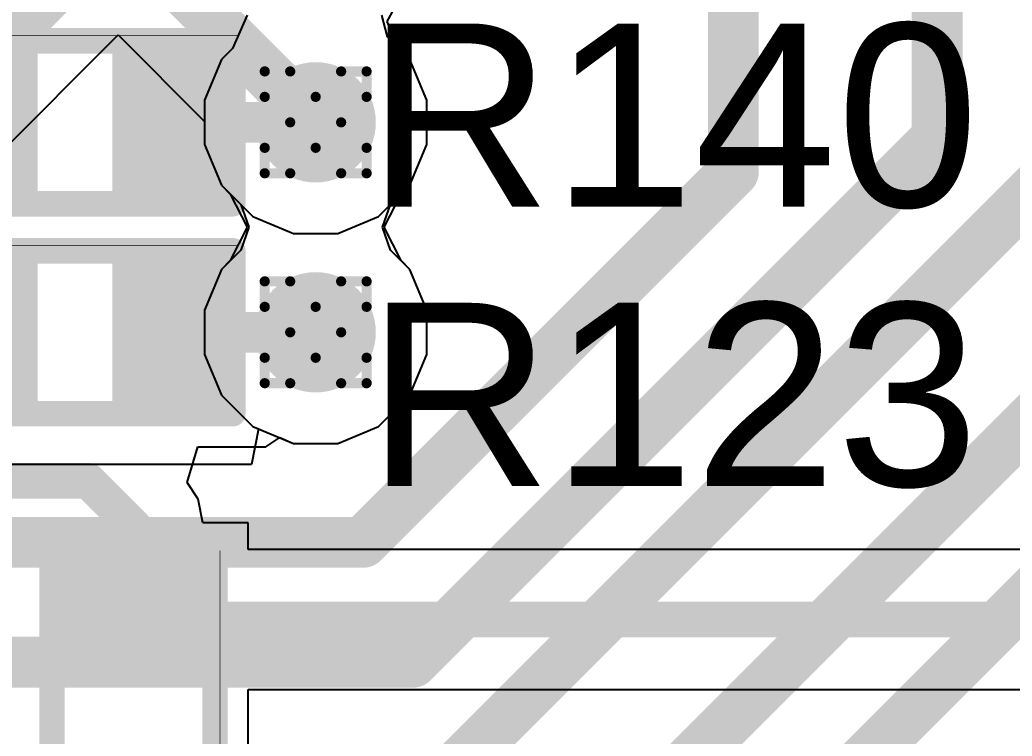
# Model space of a CAD drawing. Header units: inches. Extents: x -11 to 5379, y 0 to 5429.
# Drawn here: x 201.776 to 206.724, y 64.598 to 68.17 of the extents above; entities that cross this region are included whole.
import ezdxf

# ---------------------------------------------------------------- set-up
doc = ezdxf.new("R2010")
doc.units = ezdxf.units.IN
for name, color, linetype in [('Bottom Layer', 5, 'Continuous'), ('Drill Drawing', 1, 'Continuous'), ('GND', 16, 'Continuous'), ('PWR', 76, 'Continuous'), ('Top Layer', 1, 'Continuous'), ('Top Overlay', 2, 'Continuous'), ('Top Paste', 8, 'Continuous'), ('Top Solder', 216, 'Continuous'), ('Via Holes', 16, 'Continuous')]:
    doc.layers.add(name, color=color, linetype=linetype)
doc.styles.add('Arial', font='', dxfattribs={"height": 0.2})
doc.styles.get('Arial').set_extended_font_data('Arial')

# ---------------------------------------------------------------- blocks, each defined once
blk = doc.blocks.new('R___0402_335')
at = {"layer": 'Top Layer'}
for points in [[(-0.6985, -0.3175), (-0.6985, 0.3175), (-0.2413, 0.3175), (-0.2413, -0.3175)], [(0.2413, -0.3175), (0.2413, 0.3175), (0.6985, 0.3175), (0.6985, -0.3175)]]:
    blk.add_hatch(color=1, dxfattribs=at).paths.add_polyline_path(points)
at = {"layer": 'Top Paste'}
for points in [[(-0.6985, -0.3175), (-0.6985, 0.3175), (-0.2413, 0.3175), (-0.2413, -0.3175)], [(0.2413, -0.3175), (0.2413, 0.3175), (0.6985, 0.3175), (0.6985, -0.3175)]]:
    blk.add_hatch(color=8, dxfattribs=at).paths.add_polyline_path(points)
at = {"layer": 'Top Solder'}
for points in [[(-0.7535, -0.3725), (-0.7535, 0.3725), (-0.1863, 0.3725), (-0.1863, -0.3725)], [(0.1863, -0.3725), (0.1863, 0.3725), (0.7535, 0.3725), (0.7535, -0.3725)]]:
    blk.add_hatch(color=216, dxfattribs=at).paths.add_polyline_path(points)
at = {"layer": 'Top Overlay'}
for points in [[(-0.7874, 0.4064, 0.127, 0.127, 0), (-0.7874, -0.4064, 0.127, 0.127, 0)], [(0.7874, 0.4064, 0.127, 0.127, 0), (-0.7874, 0.4064, 0.127, 0.127, 0)], [(0.7874, 0.4064, 0.127, 0.127, 0), (0.7874, -0.4064, 0.127, 0.127, 0)], [(0.7874, -0.4064, 0.127, 0.127, 0), (-0.7874, -0.4064, 0.127, 0.127, 0)], [(0.8128, -0.4318, 0.00323, 0.00323, 0), (-0.8128, -0.4318, 0.00323, 0.00323, 0)]]:
    blk.add_lwpolyline(points, format="xyseb", dxfattribs=at)
for points in [[(-0.8191, 0.4064, 0.0635, 0.0635, 1), (-0.7556, 0.4064, 0.0635, 0.0635, 1)], [(-0.8191, 0.4064, 0.0635, 0.0635, 1), (-0.7556, 0.4064, 0.0635, 0.0635, 1)], [(0.7556, 0.4064, 0.0635, 0.0635, 1), (0.8191, 0.4064, 0.0635, 0.0635, 1)], [(0.7556, 0.4064, 0.0635, 0.0635, 1), (0.8191, 0.4064, 0.0635, 0.0635, 1)], [(-0.8191, -0.4064, 0.0635, 0.0635, 1), (-0.7556, -0.4064, 0.0635, 0.0635, 1)], [(-0.8191, -0.4064, 0.0635, 0.0635, 1), (-0.7556, -0.4064, 0.0635, 0.0635, 1)], [(0.7556, -0.4064, 0.0635, 0.0635, 1), (0.8191, -0.4064, 0.0635, 0.0635, 1)], [(0.7556, -0.4064, 0.0635, 0.0635, 1), (0.8191, -0.4064, 0.0635, 0.0635, 1)], [(-0.8136, -0.4318, 0.00161, 0.00161, 1), (-0.812, -0.4318, 0.00161, 0.00161, 1)], [(0.812, -0.4318, 0.00161, 0.00161, 1), (0.8136, -0.4318, 0.00161, 0.00161, 1)]]:
    blk.add_lwpolyline(points, format="xyseb", close=True, dxfattribs=at)
blk = doc.blocks.new('R___0402_352')
at = {"layer": 'Top Layer'}
for points in [[(-0.6985, -0.3175), (-0.6985, 0.3175), (-0.2413, 0.3175), (-0.2413, -0.3175)], [(0.2413, -0.3175), (0.2413, 0.3175), (0.6985, 0.3175), (0.6985, -0.3175)]]:
    blk.add_hatch(color=1, dxfattribs=at).paths.add_polyline_path(points)
at = {"layer": 'Top Paste'}
for points in [[(-0.6985, -0.3175), (-0.6985, 0.3175), (-0.2413, 0.3175), (-0.2413, -0.3175)], [(0.2413, -0.3175), (0.2413, 0.3175), (0.6985, 0.3175), (0.6985, -0.3175)]]:
    blk.add_hatch(color=8, dxfattribs=at).paths.add_polyline_path(points)
at = {"layer": 'Top Solder'}
for points in [[(-0.7535, -0.3725), (-0.7535, 0.3725), (-0.1863, 0.3725), (-0.1863, -0.3725)], [(0.1863, -0.3725), (0.1863, 0.3725), (0.7535, 0.3725), (0.7535, -0.3725)]]:
    blk.add_hatch(color=216, dxfattribs=at).paths.add_polyline_path(points)
at = {"layer": 'Top Overlay'}
for points in [[(-0.7874, 0.4064, 0.127, 0.127, 0), (-0.7874, -0.4064, 0.127, 0.127, 0)], [(0.7874, 0.4064, 0.127, 0.127, 0), (-0.7874, 0.4064, 0.127, 0.127, 0)], [(0.7874, 0.4064, 0.127, 0.127, 0), (0.7874, -0.4064, 0.127, 0.127, 0)], [(0.7874, -0.4064, 0.127, 0.127, 0), (-0.7874, -0.4064, 0.127, 0.127, 0)], [(0.8128, -0.4318, 0.00323, 0.00323, 0), (-0.8128, -0.4318, 0.00323, 0.00323, 0)]]:
    blk.add_lwpolyline(points, format="xyseb", dxfattribs=at)
for points in [[(-0.8191, 0.4064, 0.0635, 0.0635, 1), (-0.7556, 0.4064, 0.0635, 0.0635, 1)], [(-0.8191, 0.4064, 0.0635, 0.0635, 1), (-0.7556, 0.4064, 0.0635, 0.0635, 1)], [(0.7556, 0.4064, 0.0635, 0.0635, 1), (0.8191, 0.4064, 0.0635, 0.0635, 1)], [(0.7556, 0.4064, 0.0635, 0.0635, 1), (0.8191, 0.4064, 0.0635, 0.0635, 1)], [(-0.8191, -0.4064, 0.0635, 0.0635, 1), (-0.7556, -0.4064, 0.0635, 0.0635, 1)], [(-0.8191, -0.4064, 0.0635, 0.0635, 1), (-0.7556, -0.4064, 0.0635, 0.0635, 1)], [(0.7556, -0.4064, 0.0635, 0.0635, 1), (0.8191, -0.4064, 0.0635, 0.0635, 1)], [(0.7556, -0.4064, 0.0635, 0.0635, 1), (0.8191, -0.4064, 0.0635, 0.0635, 1)], [(-0.8136, -0.4318, 0.00161, 0.00161, 1), (-0.812, -0.4318, 0.00161, 0.00161, 1)], [(0.812, -0.4318, 0.00161, 0.00161, 1), (0.8136, -0.4318, 0.00161, 0.00161, 1)]]:
    blk.add_lwpolyline(points, format="xyseb", close=True, dxfattribs=at)
blk = doc.blocks.new('R___0402_353')
at = {"layer": 'Top Layer'}
for points in [[(-0.6985, -0.3175), (-0.6985, 0.3175), (-0.2413, 0.3175), (-0.2413, -0.3175)], [(0.2413, -0.3175), (0.2413, 0.3175), (0.6985, 0.3175), (0.6985, -0.3175)]]:
    blk.add_hatch(color=1, dxfattribs=at).paths.add_polyline_path(points)
at = {"layer": 'Top Paste'}
for points in [[(-0.6985, -0.3175), (-0.6985, 0.3175), (-0.2413, 0.3175), (-0.2413, -0.3175)], [(0.2413, -0.3175), (0.2413, 0.3175), (0.6985, 0.3175), (0.6985, -0.3175)]]:
    blk.add_hatch(color=8, dxfattribs=at).paths.add_polyline_path(points)
at = {"layer": 'Top Solder'}
for points in [[(-0.7535, -0.3725), (-0.7535, 0.3725), (-0.1863, 0.3725), (-0.1863, -0.3725)], [(0.1863, -0.3725), (0.1863, 0.3725), (0.7535, 0.3725), (0.7535, -0.3725)]]:
    blk.add_hatch(color=216, dxfattribs=at).paths.add_polyline_path(points)
at = {"layer": 'Top Overlay'}
for points in [[(-0.7874, 0.4064, 0.127, 0.127, 0), (-0.7874, -0.4064, 0.127, 0.127, 0)], [(-0.7874, 0.4064, 0.127, 0.127, 0), (0.7874, 0.4064, 0.127, 0.127, 0)], [(0.7874, 0.4064, 0.127, 0.127, 0), (0.7874, -0.4064, 0.127, 0.127, 0)], [(-0.7874, -0.4064, 0.127, 0.127, 0), (0.7874, -0.4064, 0.127, 0.127, 0)], [(-0.8128, -0.4318, 0.00323, 0.00323, 0), (0.8128, -0.4318, 0.00323, 0.00323, 0)]]:
    blk.add_lwpolyline(points, format="xyseb", dxfattribs=at)
for points in [[(-0.8191, 0.4064, 0.0635, 0.0635, 1), (-0.7556, 0.4064, 0.0635, 0.0635, 1)], [(-0.8191, 0.4064, 0.0635, 0.0635, 1), (-0.7556, 0.4064, 0.0635, 0.0635, 1)], [(0.7556, 0.4064, 0.0635, 0.0635, 1), (0.8191, 0.4064, 0.0635, 0.0635, 1)], [(0.7556, 0.4064, 0.0635, 0.0635, 1), (0.8191, 0.4064, 0.0635, 0.0635, 1)], [(-0.8191, -0.4064, 0.0635, 0.0635, 1), (-0.7556, -0.4064, 0.0635, 0.0635, 1)], [(-0.8191, -0.4064, 0.0635, 0.0635, 1), (-0.7556, -0.4064, 0.0635, 0.0635, 1)], [(0.7556, -0.4064, 0.0635, 0.0635, 1), (0.8191, -0.4064, 0.0635, 0.0635, 1)], [(0.7556, -0.4064, 0.0635, 0.0635, 1), (0.8191, -0.4064, 0.0635, 0.0635, 1)], [(-0.8136, -0.4318, 0.00161, 0.00161, 1), (-0.812, -0.4318, 0.00161, 0.00161, 1)], [(0.812, -0.4318, 0.00161, 0.00161, 1), (0.8136, -0.4318, 0.00161, 0.00161, 1)]]:
    blk.add_lwpolyline(points, format="xyseb", close=True, dxfattribs=at)

msp = doc.modelspace()

# ---------------------------------------------------------------- hatches: boundary and pattern name
at = {"layer": 'Bottom Layer'}
h = msp.add_hatch(color=5, dxfattribs=at)
edge = h.paths.add_edge_path()
edge.add_arc((203.2508, 67.6592), 0.3, 0, 360)
h = msp.add_hatch(color=5, dxfattribs=at)
edge = h.paths.add_edge_path()
edge.add_arc((203.2508, 66.612), 0.3, 0, 360)
at = {"layer": 'GND'}
h = msp.add_hatch(color=16, dxfattribs=at)
edge = h.paths.add_edge_path()
edge.add_arc((203.2508, 67.6592), 0.3, 0, 360)
h = msp.add_hatch(color=16, dxfattribs=at)
edge = h.paths.add_edge_path()
edge.add_arc((203.2508, 66.612), 0.3, 0, 360)
at = {"layer": 'PWR'}
h = msp.add_hatch(color=76, dxfattribs=at)
edge = h.paths.add_edge_path()
edge.add_arc((203.2508, 67.6592), 0.3, 0, 360)
h = msp.add_hatch(color=76, dxfattribs=at)
edge = h.paths.add_edge_path()
edge.add_arc((203.2508, 66.612), 0.3, 0, 360)
at = {"layer": 'Top Layer'}
h = msp.add_hatch(color=1, dxfattribs=at)
edge = h.paths.add_edge_path()
edge.add_arc((203.2508, 67.6592), 0.3, 0, 360)
h = msp.add_hatch(color=1, dxfattribs=at)
edge = h.paths.add_edge_path()
edge.add_arc((203.2508, 66.612), 0.3, 0, 360)
at = {"layer": 'Via Holes'}
h = msp.add_hatch(color=7, dxfattribs=at)
edge = h.paths.add_edge_path()
edge.add_arc((203.2508, 67.6592), 0.15, 0, 360)
h = msp.add_hatch(color=7, dxfattribs=at)
edge = h.paths.add_edge_path()
edge.add_arc((203.2508, 66.612), 0.15, 0, 360)

# ---------------------------------------------------------------- linework, layer by layer
at = {"layer": 'Bottom Layer'}
for p, q in [((201.2479, 67.0772), (202.2657, 68.095)), ((202.2657, 68.095), (202.6968, 67.6638)), ((202.6968, 67.6638), (202.6968, 67.549)), ((202.6968, 67.549), (202.7811, 67.3454)), ((202.7811, 67.3454), (202.8772, 67.2493)), ((202.8772, 67.2493), (202.9177, 67.1356)), ((202.9177, 67.1356), (202.8772, 67.0219)), ((202.8772, 67.0219), (202.7811, 66.9258)), ((202.7811, 66.9258), (202.6968, 66.7222)), ((202.6968, 66.7222), (202.6968, 66.5018)), ((202.6968, 66.5018), (202.7811, 66.2982)), ((202.7811, 66.2982), (202.937, 66.1423)), ((202.9655, 66.1305), (202.9301, 65.9527)), ((202.937, 66.1423), (202.9655, 66.1305)), ((202.9301, 65.9527), (198.3233, 65.9527))]:
    msp.add_line(p, q, dxfattribs=at)
for points in [[(205.3336, 67.4116, 0.254, 0.254, 0), (205.3336, 68.7291, 0.254, 0.254, 0)], [(206.3496, 67.5817, 0.254, 0.254, 0), (206.3496, 68.7291, 0.254, 0.254, 0)], [(200.6939, 67.0726, 0.254, 0.254, 0), (201.9969, 68.3756, 0.254, 0.254, 0)], [(202.5375, 68.3725, 0.254, 0.254, 0), (203.2508, 67.6592, 0.254, 0.254, 0)], [(203.734, 64.9661, 0.254, 0.254, 0), (206.3496, 67.5817, 0.254, 0.254, 0)], [(203.9508, 64.4429, 0.254, 0.254, 0), (207.0354, 67.5275, 0.254, 0.254, 0)], [(203.4863, 65.5643, 0.254, 0.254, 0), (205.3336, 67.4116, 0.254, 0.254, 0)], [(203.4906, 62.8508, 0.254, 0.254, 0), (207.5982, 66.9584, 0.254, 0.254, 0)], [(203.6609, 62.1545, 0.254, 0.254, 0), (208.3102, 66.8037, 0.254, 0.254, 0)], [(190.5145, 65.5643, 0.254, 0.254, 0), (203.4863, 65.5643, 0.254, 0.254, 0)], [(190.2667, 64.9661, 0.254, 0.254, 0), (203.734, 64.9661, 0.254, 0.254, 0)]]:
    msp.add_lwpolyline(points, format="xyseb", dxfattribs=at)
for points in [[(203.1873, 67.6592, 0.127, 0.127, 1), (203.3143, 67.6592, 0.127, 0.127, 1)], [(206.2861, 67.5817, 0.127, 0.127, 1), (206.4131, 67.5817, 0.127, 0.127, 1)], [(206.2861, 67.5817, 0.127, 0.127, 1), (206.4131, 67.5817, 0.127, 0.127, 1)], [(205.2701, 67.4116, 0.127, 0.127, 1), (205.3971, 67.4116, 0.127, 0.127, 1)], [(205.2701, 67.4116, 0.127, 0.127, 1), (205.3971, 67.4116, 0.127, 0.127, 1)], [(203.4228, 65.5643, 0.127, 0.127, 1), (203.5498, 65.5643, 0.127, 0.127, 1)], [(203.4228, 65.5643, 0.127, 0.127, 1), (203.5498, 65.5643, 0.127, 0.127, 1)], [(203.6705, 64.9661, 0.127, 0.127, 1), (203.7975, 64.9661, 0.127, 0.127, 1)], [(203.6705, 64.9661, 0.127, 0.127, 1), (203.7975, 64.9661, 0.127, 0.127, 1)]]:
    msp.add_lwpolyline(points, format="xyseb", close=True, dxfattribs=at)
at = {"layer": 'Drill Drawing'}
for points in [[(202.9968, 67.7862, 0.0508, 0.0508, 0), (202.9968, 67.9132, 0.0508, 0.0508, 0)], [(202.9968, 67.9132, 0.0508, 0.0508, 0), (203.1238, 67.9132, 0.0508, 0.0508, 0)], [(203.1238, 67.9132, 0.0508, 0.0508, 0), (203.2508, 67.7862, 0.0508, 0.0508, 0)], [(203.2508, 67.7862, 0.0508, 0.0508, 0), (203.3778, 67.9132, 0.0508, 0.0508, 0)], [(203.3778, 67.9132, 0.0508, 0.0508, 0), (203.5048, 67.9132, 0.0508, 0.0508, 0)], [(203.5048, 67.7862, 0.0508, 0.0508, 0), (203.5048, 67.9132, 0.0508, 0.0508, 0)], [(202.9968, 67.7862, 0.0508, 0.0508, 0), (203.1238, 67.6592, 0.0508, 0.0508, 0)], [(203.3778, 67.6592, 0.0508, 0.0508, 0), (203.5048, 67.7862, 0.0508, 0.0508, 0)], [(202.9968, 67.5322, 0.0508, 0.0508, 0), (203.1238, 67.6592, 0.0508, 0.0508, 0)], [(203.3778, 67.6592, 0.0508, 0.0508, 0), (203.5048, 67.5322, 0.0508, 0.0508, 0)], [(202.9968, 67.4052, 0.0508, 0.0508, 0), (202.9968, 67.5322, 0.0508, 0.0508, 0)], [(203.1238, 67.4052, 0.0508, 0.0508, 0), (203.2508, 67.5322, 0.0508, 0.0508, 0)], [(203.2508, 67.5322, 0.0508, 0.0508, 0), (203.3778, 67.4052, 0.0508, 0.0508, 0)], [(203.5048, 67.4052, 0.0508, 0.0508, 0), (203.5048, 67.5322, 0.0508, 0.0508, 0)], [(202.9968, 67.4052, 0.0508, 0.0508, 0), (203.1238, 67.4052, 0.0508, 0.0508, 0)], [(203.3778, 67.4052, 0.0508, 0.0508, 0), (203.5048, 67.4052, 0.0508, 0.0508, 0)], [(202.9968, 66.739, 0.0508, 0.0508, 0), (202.9968, 66.866, 0.0508, 0.0508, 0)], [(202.9968, 66.866, 0.0508, 0.0508, 0), (203.1238, 66.866, 0.0508, 0.0508, 0)], [(203.1238, 66.866, 0.0508, 0.0508, 0), (203.2508, 66.739, 0.0508, 0.0508, 0)], [(203.2508, 66.739, 0.0508, 0.0508, 0), (203.3778, 66.866, 0.0508, 0.0508, 0)], [(203.3778, 66.866, 0.0508, 0.0508, 0), (203.5048, 66.866, 0.0508, 0.0508, 0)], [(203.5048, 66.739, 0.0508, 0.0508, 0), (203.5048, 66.866, 0.0508, 0.0508, 0)], [(202.9968, 66.739, 0.0508, 0.0508, 0), (203.1238, 66.612, 0.0508, 0.0508, 0)], [(203.3778, 66.612, 0.0508, 0.0508, 0), (203.5048, 66.739, 0.0508, 0.0508, 0)], [(202.9968, 66.485, 0.0508, 0.0508, 0), (203.1238, 66.612, 0.0508, 0.0508, 0)], [(203.3778, 66.612, 0.0508, 0.0508, 0), (203.5048, 66.485, 0.0508, 0.0508, 0)], [(202.9968, 66.358, 0.0508, 0.0508, 0), (202.9968, 66.485, 0.0508, 0.0508, 0)], [(203.1238, 66.358, 0.0508, 0.0508, 0), (203.2508, 66.485, 0.0508, 0.0508, 0)], [(203.2508, 66.485, 0.0508, 0.0508, 0), (203.3778, 66.358, 0.0508, 0.0508, 0)], [(203.5048, 66.358, 0.0508, 0.0508, 0), (203.5048, 66.485, 0.0508, 0.0508, 0)], [(202.9968, 66.358, 0.0508, 0.0508, 0), (203.1238, 66.358, 0.0508, 0.0508, 0)], [(203.3778, 66.358, 0.0508, 0.0508, 0), (203.5048, 66.358, 0.0508, 0.0508, 0)]]:
    msp.add_lwpolyline(points, format="xyseb", dxfattribs=at)
for points in [[(202.9841, 67.9132, 0.0254, 0.0254, 1), (203.0095, 67.9132, 0.0254, 0.0254, 1)], [(202.9841, 67.9132, 0.0254, 0.0254, 1), (203.0095, 67.9132, 0.0254, 0.0254, 1)], [(203.1111, 67.9132, 0.0254, 0.0254, 1), (203.1365, 67.9132, 0.0254, 0.0254, 1)], [(203.1111, 67.9132, 0.0254, 0.0254, 1), (203.1365, 67.9132, 0.0254, 0.0254, 1)], [(203.3651, 67.9132, 0.0254, 0.0254, 1), (203.3905, 67.9132, 0.0254, 0.0254, 1)], [(203.3651, 67.9132, 0.0254, 0.0254, 1), (203.3905, 67.9132, 0.0254, 0.0254, 1)], [(203.4921, 67.9132, 0.0254, 0.0254, 1), (203.5175, 67.9132, 0.0254, 0.0254, 1)], [(203.4921, 67.9132, 0.0254, 0.0254, 1), (203.5175, 67.9132, 0.0254, 0.0254, 1)], [(202.9841, 67.7862, 0.0254, 0.0254, 1), (203.0095, 67.7862, 0.0254, 0.0254, 1)], [(202.9841, 67.7862, 0.0254, 0.0254, 1), (203.0095, 67.7862, 0.0254, 0.0254, 1)], [(203.2381, 67.7862, 0.0254, 0.0254, 1), (203.2635, 67.7862, 0.0254, 0.0254, 1)], [(203.2381, 67.7862, 0.0254, 0.0254, 1), (203.2635, 67.7862, 0.0254, 0.0254, 1)], [(203.4921, 67.7862, 0.0254, 0.0254, 1), (203.5175, 67.7862, 0.0254, 0.0254, 1)], [(203.4921, 67.7862, 0.0254, 0.0254, 1), (203.5175, 67.7862, 0.0254, 0.0254, 1)], [(203.1111, 67.6592, 0.0254, 0.0254, 1), (203.1365, 67.6592, 0.0254, 0.0254, 1)], [(203.1111, 67.6592, 0.0254, 0.0254, 1), (203.1365, 67.6592, 0.0254, 0.0254, 1)], [(203.3651, 67.6592, 0.0254, 0.0254, 1), (203.3905, 67.6592, 0.0254, 0.0254, 1)], [(203.3651, 67.6592, 0.0254, 0.0254, 1), (203.3905, 67.6592, 0.0254, 0.0254, 1)], [(202.9841, 67.5322, 0.0254, 0.0254, 1), (203.0095, 67.5322, 0.0254, 0.0254, 1)], [(202.9841, 67.5322, 0.0254, 0.0254, 1), (203.0095, 67.5322, 0.0254, 0.0254, 1)], [(203.2381, 67.5322, 0.0254, 0.0254, 1), (203.2635, 67.5322, 0.0254, 0.0254, 1)], [(203.2381, 67.5322, 0.0254, 0.0254, 1), (203.2635, 67.5322, 0.0254, 0.0254, 1)], [(203.4921, 67.5322, 0.0254, 0.0254, 1), (203.5175, 67.5322, 0.0254, 0.0254, 1)], [(203.4921, 67.5322, 0.0254, 0.0254, 1), (203.5175, 67.5322, 0.0254, 0.0254, 1)], [(202.9841, 67.4052, 0.0254, 0.0254, 1), (203.0095, 67.4052, 0.0254, 0.0254, 1)], [(202.9841, 67.4052, 0.0254, 0.0254, 1), (203.0095, 67.4052, 0.0254, 0.0254, 1)], [(203.1111, 67.4052, 0.0254, 0.0254, 1), (203.1365, 67.4052, 0.0254, 0.0254, 1)], [(203.1111, 67.4052, 0.0254, 0.0254, 1), (203.1365, 67.4052, 0.0254, 0.0254, 1)], [(203.3651, 67.4052, 0.0254, 0.0254, 1), (203.3905, 67.4052, 0.0254, 0.0254, 1)], [(203.3651, 67.4052, 0.0254, 0.0254, 1), (203.3905, 67.4052, 0.0254, 0.0254, 1)], [(203.4921, 67.4052, 0.0254, 0.0254, 1), (203.5175, 67.4052, 0.0254, 0.0254, 1)], [(203.4921, 67.4052, 0.0254, 0.0254, 1), (203.5175, 67.4052, 0.0254, 0.0254, 1)], [(202.9841, 66.866, 0.0254, 0.0254, 1), (203.0095, 66.866, 0.0254, 0.0254, 1)], [(202.9841, 66.866, 0.0254, 0.0254, 1), (203.0095, 66.866, 0.0254, 0.0254, 1)], [(203.1111, 66.866, 0.0254, 0.0254, 1), (203.1365, 66.866, 0.0254, 0.0254, 1)], [(203.1111, 66.866, 0.0254, 0.0254, 1), (203.1365, 66.866, 0.0254, 0.0254, 1)], [(203.3651, 66.866, 0.0254, 0.0254, 1), (203.3905, 66.866, 0.0254, 0.0254, 1)], [(203.3651, 66.866, 0.0254, 0.0254, 1), (203.3905, 66.866, 0.0254, 0.0254, 1)], [(203.4921, 66.866, 0.0254, 0.0254, 1), (203.5175, 66.866, 0.0254, 0.0254, 1)], [(203.4921, 66.866, 0.0254, 0.0254, 1), (203.5175, 66.866, 0.0254, 0.0254, 1)], [(202.9841, 66.739, 0.0254, 0.0254, 1), (203.0095, 66.739, 0.0254, 0.0254, 1)], [(202.9841, 66.739, 0.0254, 0.0254, 1), (203.0095, 66.739, 0.0254, 0.0254, 1)], [(203.2381, 66.739, 0.0254, 0.0254, 1), (203.2635, 66.739, 0.0254, 0.0254, 1)], [(203.2381, 66.739, 0.0254, 0.0254, 1), (203.2635, 66.739, 0.0254, 0.0254, 1)], [(203.4921, 66.739, 0.0254, 0.0254, 1), (203.5175, 66.739, 0.0254, 0.0254, 1)], [(203.4921, 66.739, 0.0254, 0.0254, 1), (203.5175, 66.739, 0.0254, 0.0254, 1)], [(203.1111, 66.612, 0.0254, 0.0254, 1), (203.1365, 66.612, 0.0254, 0.0254, 1)], [(203.1111, 66.612, 0.0254, 0.0254, 1), (203.1365, 66.612, 0.0254, 0.0254, 1)], [(203.3651, 66.612, 0.0254, 0.0254, 1), (203.3905, 66.612, 0.0254, 0.0254, 1)], [(203.3651, 66.612, 0.0254, 0.0254, 1), (203.3905, 66.612, 0.0254, 0.0254, 1)], [(202.9841, 66.485, 0.0254, 0.0254, 1), (203.0095, 66.485, 0.0254, 0.0254, 1)], [(202.9841, 66.485, 0.0254, 0.0254, 1), (203.0095, 66.485, 0.0254, 0.0254, 1)], [(203.2381, 66.485, 0.0254, 0.0254, 1), (203.2635, 66.485, 0.0254, 0.0254, 1)], [(203.2381, 66.485, 0.0254, 0.0254, 1), (203.2635, 66.485, 0.0254, 0.0254, 1)], [(203.4921, 66.485, 0.0254, 0.0254, 1), (203.5175, 66.485, 0.0254, 0.0254, 1)], [(203.4921, 66.485, 0.0254, 0.0254, 1), (203.5175, 66.485, 0.0254, 0.0254, 1)], [(202.9841, 66.358, 0.0254, 0.0254, 1), (203.0095, 66.358, 0.0254, 0.0254, 1)], [(202.9841, 66.358, 0.0254, 0.0254, 1), (203.0095, 66.358, 0.0254, 0.0254, 1)], [(203.1111, 66.358, 0.0254, 0.0254, 1), (203.1365, 66.358, 0.0254, 0.0254, 1)], [(203.1111, 66.358, 0.0254, 0.0254, 1), (203.1365, 66.358, 0.0254, 0.0254, 1)], [(203.3651, 66.358, 0.0254, 0.0254, 1), (203.3905, 66.358, 0.0254, 0.0254, 1)], [(203.3651, 66.358, 0.0254, 0.0254, 1), (203.3905, 66.358, 0.0254, 0.0254, 1)], [(203.4921, 66.358, 0.0254, 0.0254, 1), (203.5175, 66.358, 0.0254, 0.0254, 1)], [(203.4921, 66.358, 0.0254, 0.0254, 1), (203.5175, 66.358, 0.0254, 0.0254, 1)]]:
    msp.add_lwpolyline(points, format="xyseb", close=True, dxfattribs=at)
at = {"layer": 'GND'}
for p, q in [((203.6071, 68.1618), (203.73, 68.3881)), ((202.9086, 68.1942), (202.8363, 68.0282)), ((203.6653, 68.0282), (203.6071, 68.1618)), ((202.8363, 68.0282), (202.7811, 67.973)), ((203.7205, 67.973), (203.6653, 68.0282)), ((202.7811, 67.973), (202.6968, 67.7694)), ((203.8048, 67.7694), (203.7205, 67.973)), ((202.6968, 67.7694), (202.6968, 67.549)), ((203.8048, 67.549), (203.8048, 67.7694)), ((202.6968, 67.549), (202.7811, 67.3454)), ((203.7205, 67.3454), (203.8048, 67.549)), ((202.7811, 67.3454), (202.825, 67.3015)), ((203.6766, 67.3015), (203.7205, 67.3454)), ((202.825, 67.3015), (202.9095, 67.1356)), ((203.5921, 67.1356), (203.6766, 67.3015)), ((202.9095, 67.1356), (202.825, 66.9697)), ((203.6766, 66.9697), (203.5921, 67.1356)), ((202.825, 66.9697), (202.7811, 66.9258)), ((203.7205, 66.9258), (203.6766, 66.9697)), ((202.7811, 66.9258), (202.6968, 66.7222)), ((203.8048, 66.7222), (203.7205, 66.9258)), ((202.6968, 66.7222), (202.6968, 66.5018)), ((203.8048, 66.5018), (203.8048, 66.7222)), ((202.6968, 66.5018), (202.7811, 66.2982)), ((203.7205, 66.2982), (203.8048, 66.5018)), ((202.7811, 66.2982), (202.937, 66.1423)), ((203.5646, 66.1423), (203.7205, 66.2982)), ((202.937, 66.1423), (203.1406, 66.058)), ((203.361, 66.058), (203.5646, 66.1423)), ((203.1406, 66.058), (203.361, 66.058))]:
    msp.add_line(p, q, dxfattribs=at)
at = {"layer": 'PWR'}
for p, q in [((203.6071, 68.1618), (203.73, 68.3881)), ((202.9086, 68.1942), (202.8363, 68.0282)), ((203.6653, 68.0282), (203.6071, 68.1618)), ((202.8363, 68.0282), (202.7811, 67.973)), ((203.7205, 67.973), (203.6653, 68.0282)), ((202.7811, 67.973), (202.6968, 67.7694)), ((203.8048, 67.7694), (203.7205, 67.973)), ((202.6968, 67.7694), (202.6968, 67.549)), ((203.8048, 67.549), (203.8048, 67.7694)), ((202.6968, 67.549), (202.7811, 67.3454)), ((203.7205, 67.3454), (203.8048, 67.549)), ((202.7811, 67.3454), (202.937, 67.1896)), ((203.5646, 67.1896), (203.7205, 67.3454)), ((202.937, 67.1896), (203.1406, 67.1052)), ((203.361, 67.1052), (203.5646, 67.1896)), ((203.1406, 67.1052), (203.361, 67.1052))]:
    msp.add_line(p, q, dxfattribs=at)
at = {"layer": 'Top Layer'}
for p, q in [((203.6084, 68.0851), (203.581, 68.1942)), ((203.7205, 67.973), (203.6084, 68.0851)), ((203.8048, 67.7694), (203.7205, 67.973)), ((203.8048, 67.549), (203.8048, 67.7694)), ((203.7205, 67.3454), (203.8048, 67.549)), ((203.6244, 67.2493), (203.7205, 67.3454)), ((203.5839, 67.1356), (203.6244, 67.2493)), ((203.6244, 67.0219), (203.5839, 67.1356)), ((203.7205, 66.9258), (203.6244, 67.0219)), ((203.8048, 66.7222), (203.7205, 66.9258)), ((203.8048, 66.5018), (203.8048, 66.7222)), ((203.7205, 66.2982), (203.8048, 66.5018)), ((203.5646, 66.1423), (203.7205, 66.2982)), ((203.361, 66.058), (203.5646, 66.1423)), ((203.0026, 66.0405), (203.0716, 66.0866)), ((203.0716, 66.0866), (203.1406, 66.058)), ((202.6095, 65.8627), (202.6638, 66.0405)), ((202.6638, 66.0405), (203.0026, 66.0405)), ((203.0026, 66.0405), (203.0026, 66.0405)), ((203.1406, 66.058), (203.361, 66.058)), ((202.6652, 65.7792), (202.6095, 65.8627)), ((202.6886, 65.6618), (202.6652, 65.7792)), ((202.9137, 65.6618), (202.6886, 65.6618)), ((202.9137, 65.5288), (202.9137, 65.6618)), ((207.2337, 65.5288), (202.9137, 65.5288)), ((202.9137, 63.7568), (202.9137, 64.8296)), ((202.9137, 64.8296), (207.2337, 64.8296))]:
    msp.add_line(p, q, dxfattribs=at)
for points in [[(202.52, 67.6592, 0.2032, 0.2032, 0), (203.2508, 67.6592, 0.2032, 0.2032, 0)], [(202.52, 66.612, 0.2032, 0.2032, 0), (203.2508, 66.612, 0.2032, 0.2032, 0)], [(200.8445, 65.8716, 0.1778, 0.1778, 0), (202.1161, 65.8716, 0.1778, 0.1778, 0)], [(202.1161, 65.8716, 0.1778, 0.1778, 0), (202.3422, 65.6454, 0.1778, 0.1778, 0)], [(202.3422, 65.1792, 0.1778, 0.1778, 0), (202.3422, 65.6454, 0.1778, 0.1778, 0)], [(202.3422, 65.1792, 0.1778, 0.1778, 0), (207.6676, 65.1792, 0.1778, 0.1778, 0)]]:
    msp.add_lwpolyline(points, format="xyseb", dxfattribs=at)
for points in [[(202.4692, 67.6592, 0.1016, 0.1016, 1), (202.5708, 67.6592, 0.1016, 0.1016, 1)], [(203.2, 67.6592, 0.1016, 0.1016, 1), (203.3016, 67.6592, 0.1016, 0.1016, 1)], [(202.4692, 66.612, 0.1016, 0.1016, 1), (202.5708, 66.612, 0.1016, 0.1016, 1)], [(203.2, 66.612, 0.1016, 0.1016, 1), (203.3016, 66.612, 0.1016, 0.1016, 1)], [(202.0716, 65.8716, 0.0889, 0.0889, 1), (202.1605, 65.8716, 0.0889, 0.0889, 1)], [(202.0716, 65.8716, 0.0889, 0.0889, 1), (202.1605, 65.8716, 0.0889, 0.0889, 1)], [(202.2978, 65.6454, 0.0889, 0.0889, 1), (202.3867, 65.6454, 0.0889, 0.0889, 1)], [(202.2978, 65.6454, 0.0889, 0.0889, 1), (202.3867, 65.6454, 0.0889, 0.0889, 1)], [(202.2978, 65.1792, 0.0889, 0.0889, 1), (202.3867, 65.1792, 0.0889, 0.0889, 1)], [(202.2978, 65.1792, 0.0889, 0.0889, 1), (202.3867, 65.1792, 0.0889, 0.0889, 1)]]:
    msp.add_lwpolyline(points, format="xyseb", close=True, dxfattribs=at)

# ---------------------------------------------------------------- block references
for name, p, rotation in [('R___0402_335', (202.0501, 67.6592), 180), ('R___0402_352', (202.0501, 66.612), 180), ('R___0402_353', (202.3422, 64.7093), 90)]:
    msp.add_blockref(name, p, dxfattribs=dict(rotation=rotation))

# ---------------------------------------------------------------- texts
at = {"layer": 'Top Overlay', "style": 'Arial'}
for s, p in [('R140', (203.5053, 67.2378)), ('R123', (203.5053, 65.8446))]:
    msp.add_text(s, height=0.9144, dxfattribs=at).set_placement(p)

doc.saveas('drawing.dxf')
